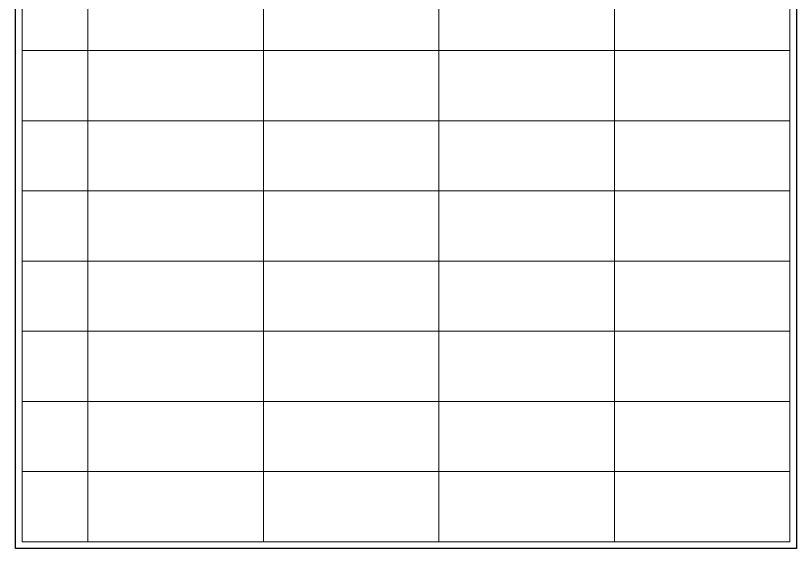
# Model space of a CAD drawing. Header units: millimetres. Extents: x 21129 to 2803301, y -510327 to 166837.
# Drawn here: x 238448 to 256248, y -210941 to -198792 of the extents above; entities that cross this region are included whole.
import ezdxf

# ---------------------------------------------------------------- set-up
doc = ezdxf.new("R2010")
doc.units = ezdxf.units.MM
doc.layers.add('....03_TNT_A_THIN', color=251, linetype='Continuous', lineweight=13, transparency=0.5)
doc.layers.add('....10_TNT_A_COTE', color=14, linetype='Continuous')

msp = doc.modelspace()

# ---------------------------------------------------------------- linework, layer by layer
at = {"layer": '....03_TNT_A_THIN'}
for p, q in [((240097.6, -177191.4), (240097.6, -210791.4)), ((244097.6, -177191.4), (244097.6, -210791.4)), ((248097.6, -177191.4), (248097.6, -210791.4)), ((252097.6, -177191.4), (252097.6, -210791.4)), ((238597.6, -199591.4), (256097.6, -199591.4)), ((238597.6, -201191.4), (256097.6, -201191.4)), ((238597.6, -202791.4), (256097.6, -202791.4)), ((238597.6, -204391.4), (256097.6, -204391.4)), ((238597.6, -205991.4), (256097.6, -205991.4)), ((238597.6, -207591.4), (256097.6, -207591.4)), ((238597.6, -209191.4), (256097.6, -209191.4)), ((238597.6, -210791.4), (256097.6, -210791.4)), ((238597.6, -210791.4), (256097.6, -210791.4)), ((238597.6, -210791.4), (256097.6, -210791.4)), ((238597.6, -210791.4), (256097.6, -210791.4)), ((238597.6, -210791.4), (256097.6, -210791.4))]:
    msp.add_line(p, q, dxfattribs=at)
msp.add_lwpolyline([(238597.6, -174591.4), (256097.6, -174591.4), (256097.6, -210791.4), (238597.6, -210791.4)], close=True, dxfattribs=at)
at = {"layer": '....10_TNT_A_COTE'}
msp.add_lwpolyline([(238447.6, -174441.4), (256247.6, -174441.4), (256247.6, -210941.4), (238447.6, -210941.4)], close=True, dxfattribs=at)

doc.saveas('drawing.dxf')
